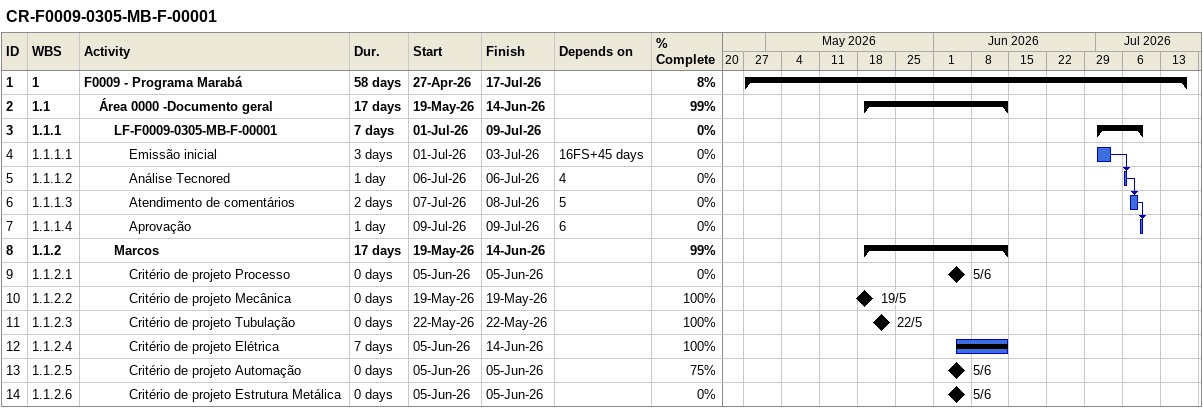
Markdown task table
CR-F0009-0305-MB-F-00001

| ID | WBS | Task | Duration | Start | Finish | Predecessors | % complete |
|---|---|---|---|---|---|---|---|
| 1 | 1 | **F0009 - Programa Marabá** | 58d | 2026-04-27 | 2026-07-17 |  | 8 |
| 2 | 1.1 | **Área 0000 -Documento geral** | 17d | 2026-05-19 | 2026-06-14 |  | 99 |
| 3 | 1.1.1 | **LF-F0009-0305-MB-F-00001** | 7d | 2026-07-01 | 2026-07-09 |  | 0 |
| 4 | 1.1.1.1 | Emissão inicial | 3d | 2026-07-01 | 2026-07-03 | 16FS+45d | 0 |
| 5 | 1.1.1.2 | Análise Tecnored | 1d | 2026-07-06 | 2026-07-06 | 4 | 0 |
| 6 | 1.1.1.3 | Atendimento de comentários | 2d | 2026-07-07 | 2026-07-08 | 5 | 0 |
| 7 | 1.1.1.4 | Aprovação | 1d | 2026-07-09 | 2026-07-09 | 6 | 0 |
| 8 | 1.1.2 | **Marcos** | 17d | 2026-05-19 | 2026-06-14 |  | 99 |
| 9 | 1.1.2.1 | Critério de projeto Processo | 0d | 2026-06-05 | 2026-06-05 |  | 0 |
| 10 | 1.1.2.2 | Critério de projeto Mecânica | 0d | 2026-05-19 | 2026-05-19 |  | 100 |
| 11 | 1.1.2.3 | Critério de projeto Tubulação | 0d | 2026-05-22 | 2026-05-22 |  | 100 |
| 12 | 1.1.2.4 | Critério de projeto Elétrica | 7d | 2026-06-05 | 2026-06-14 |  | 100 |
| 13 | 1.1.2.5 | Critério de projeto Automação | 0d | 2026-06-05 | 2026-06-05 |  | 75 |
| 14 | 1.1.2.6 | Critério de projeto Estrutura Metálica | 0d | 2026-06-05 | 2026-06-05 |  | 0 |
